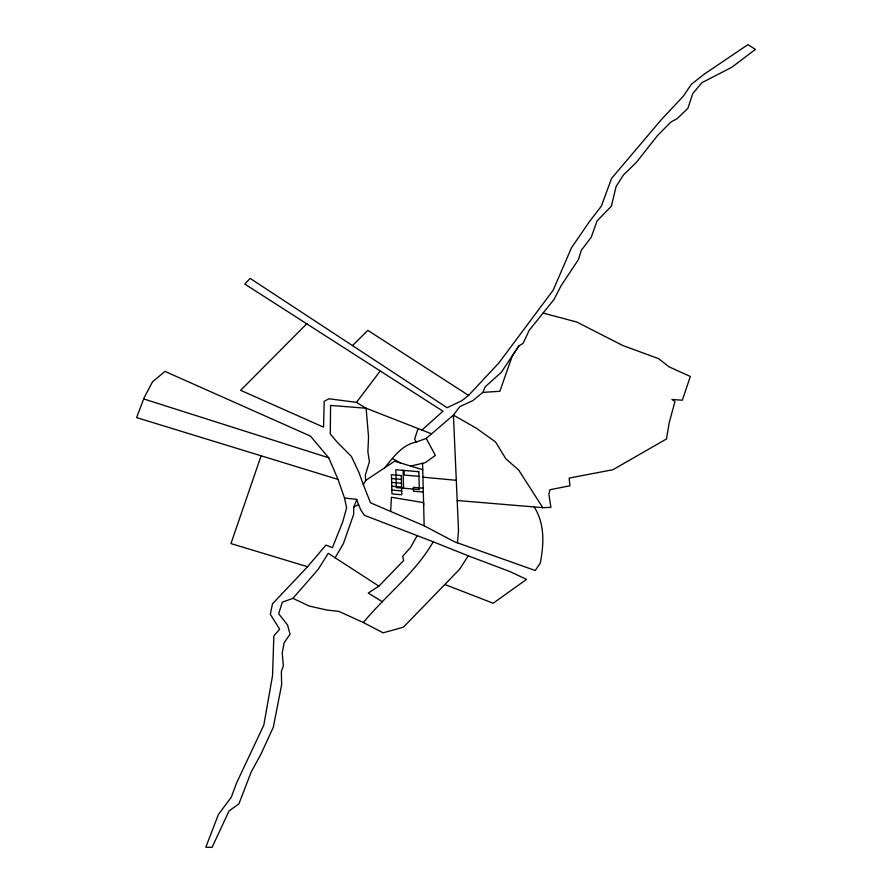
<?xml version="1.0" encoding="UTF-8"?>
<svg xmlns="http://www.w3.org/2000/svg" width="892" height="892" viewBox="0 0 892 892"><rect width="100%" height="100%" fill="white"/><g stroke="black" fill="none" stroke-linecap="round" stroke-linejoin="round"><path stroke-width="1.34" d="M338.023 479.405L136.588 417.59L144.303 397.375L152.543 381.787L164.987 371.406L310.449 436.11L328.769 457.819L338.023 479.405L344.502 497.981L356.923 499.386L353.734 507.046L353.633 514.472L343.442 543.507L335.124 557.779L378.899 586.133L403.63 560.533L402.738 556.296L410.599 547.398L417.166 535.613M390.629 511.428L391.421 497.257L423.588 502.653L424.157 525.801L454.418 541.756L535.233 570.512L540.24 563.231C543.93 544.354 545.001 523.827 534.174 506.935M457.451 542.849L458.51 530.484L453.426 415.092L459.793 406.64L472.827 400.631L482.873 392.368L485.081 386.894L501.226 372.421L518.943 345.862L523.113 343.331L529.19 330.341L554.043 299.4L561.113 285.696L578.518 259.416L581.316 250.295L591.262 237.172L597.027 220.971L611.354 206.219L616.093 186.528L623.463 174.921L636.453 162.299L657.493 135.595L670.951 122.003L677.251 118.591L687.91 108.289L692.761 93.549L701.881 82.7L731.741 67.324L755.413 49.417L747.998 44.6L704.212 74.159L691.333 84.35L683.283 96.236L661.24 119.762L611.589 178.367L601.342 206.152L589.199 221.952L571.438 247.831L553.196 290.156L498.851 362.977L468.568 395.401L461.655 400.787L447.093 407.722L250.139 278.382L244.821 284.091L442.978 411.212L421.938 430.055M418.125 428.561L414.557 439.154L416.341 442.008L426.231 438.429L453.426 415.092L476.54 428.338L495.584 441.986L505.887 458.889L518.62 469.939L542.793 507.66L550.899 507.392L548.903 494.369L549.918 489.73L569.932 485.783L569.163 478.067L612.916 469.727L666.458 438.976L669.167 422.897L674.965 401.5L671.888 399.482L682.335 400.207L690.33 376.457L669.022 366.835L658.575 358.629L622.839 345.538L576.678 321.99L543.061 313.07M261.111 455.801L230.961 543.585L307.562 566.743L325.948 545.09L332.415 547.699L342.718 521.876L346.62 507.849L344.502 497.981M424.157 525.801L370.503 502.787L363.312 484.646L365.653 480.453L394.654 461.186L422.73 469.75M444.93 584.528L493.176 603.226L526.536 579.387L510.146 571.661L468.244 555.816L459.492 569.375L403.418 627.188L383.103 632.829L363.323 622.527L338.971 611.421L326.94 610.05L309.201 606.058L292.955 598.342L282.307 602.145L278.661 613.774L287.558 624.991L290.045 634.19L284.113 642.809L282.229 652.944L283.355 665.945L281.359 671.475L281.649 684.666L273.32 727.17L261.022 754.03L251.21 771.97L238.922 803.826L229.088 810.895L212.04 847.4L205.818 847.233L218.473 814.374L231.296 797.214L236.681 782.719L263.82 725.14L272.539 675.601L273.855 635.84L279.664 629.284L270.332 614.276L272.461 603.862L307.562 566.743M468.244 555.816L433.244 541.801C415.326 572.965 386.069 595.031 363.323 622.527M518.943 345.862L512.342 355.763L499.855 391.287L482.873 392.368M306.87 323.673L240.617 390.317L323.562 427.156L324.209 401.288L328.992 398.769L356.454 402.37L380.494 370.637M384.608 467.854C393.417 457.328 401.868 444.785 416.341 442.008M292.955 598.342L318.355 569.141L328.267 553.285L335.124 557.779M352.507 345.605L367.838 330.363L468.568 395.401M378.899 586.133L368.218 593.057L382.434 601.788M353.734 507.046L358.606 504.593M410.643 466.059L425.194 462.669L435.385 455.411L426.231 438.429M457.239 500.512L542.793 507.66M418.972 476.339L404.221 475.057L404.098 470.441M391.543 478.525L401.389 479.383M391.644 482.36L401.489 483.23M423.209 488.214L413.375 487.355L413.475 491.202L423.31 492.061M391.744 486.207L401.59 487.065M391.844 490.054L401.69 490.912M422.92 477.175L456.392 480.32M143.712 398.947L328.769 457.819M433.244 541.801L364.315 515.264L360.736 509.878L356.7 499.899M431.115 433.646L366.11 408.235L356.454 402.37M392.513 458.622L400.318 462.903M363.312 484.646L358.907 472.359L351.403 456.448L337.243 442.242L330.274 433.969L330.586 405.425L366.11 408.235L368.552 436.902L367.872 451.82L369.433 461.71L365.319 475.046L365.653 480.453M422.563 463.427L423.655 505.329M403.106 470.352L403.585 488.225M418.85 471.734L395.858 469.727L396.327 487.589L419.318 489.597L418.85 471.734M401.288 475.536L391.443 474.678L391.956 493.889L401.79 494.759L401.288 475.536"/></g></svg>
